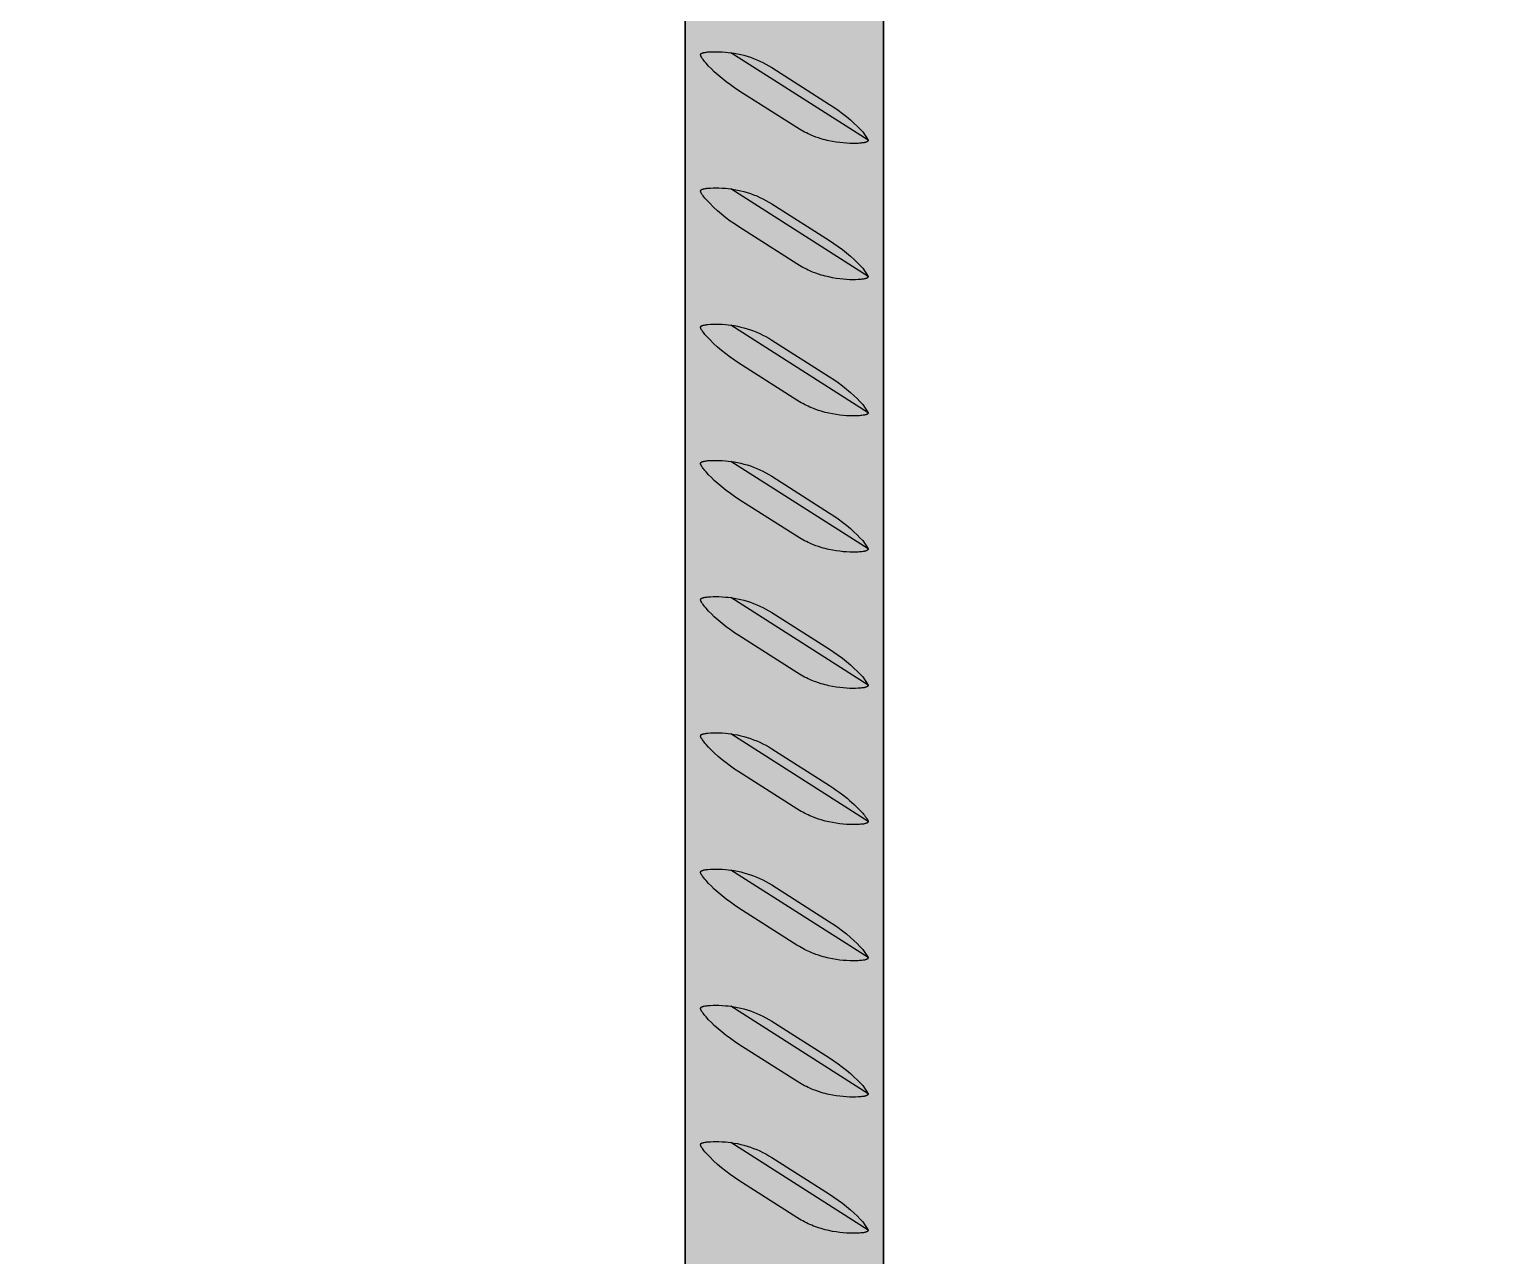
# Model space of a CAD drawing. Header units: millimetres. Extents: x 0 to 1192, y -689 to 404.
# Drawn here: x 334.6 to 453.5, y 203 to 302 of the extents above; entities that cross this region are included whole.
import ezdxf

# ---------------------------------------------------------------- set-up
doc = ezdxf.new("R2010")
doc.units = ezdxf.units.MM
doc.layers.add('Blocks', color=7, linetype='Continuous')
doc.layers.add('Blocks$Fill', color=7, linetype='Continuous', true_color=0xffffff)
doc.layers.add('Blocks$Inner', color=7, linetype='Continuous', lineweight=25, true_color=0x007f00)
doc.layers.add('Blocks$Outline', color=7, linetype='Continuous', lineweight=35, true_color=0xff3f3f)

# ---------------------------------------------------------------- blocks, each defined once
blk = doc.blocks.new('Rebar Side Table Front')
at = {"layer": 'Blocks$Fill'}
h = blk.add_hatch(color=256, dxfattribs=at)
h.paths.add_polyline_path([(387.52, 3), (387.52, 1.93), (387.53, 1.86), (387.53, 1.8), (387.54, 1.73), (387.55, 1.66), (387.56, 1.59), (387.58, 1.53), (387.6, 1.46), (387.61, 1.39), (387.64, 1.33), (387.66, 1.27), (387.69, 1.2), (387.72, 1.14), (387.75, 1.08), (387.78, 1.02), (387.81, 0.96), (387.85, 0.9), (387.89, 0.85), (387.93, 0.79), (387.97, 0.74), (388.01, 0.69), (388.06, 0.63), (388.11, 0.59), (388.16, 0.54), (388.21, 0.49), (388.26, 0.45), (388.31, 0.41), (388.37, 0.37), (388.42, 0.33), (388.48, 0.29), (388.54, 0.26), (388.6, 0.22), (388.66, 0.19), (388.72, 0.17), (388.79, 0.14), (388.85, 0.12), (388.92, 0.09), (388.98, 0.07), (389.05, 0.06), (389.11, 0.04), (389.18, 0.03), (389.25, 0.02), (389.32, 0.01), (389.38, 0), (389.45, 0), (389.52, 0), (401.59, 0), (401.66, 0), (401.73, 0.01), (401.79, 0.02), (401.86, 0.03), (401.93, 0.04), (401.99, 0.06), (402.06, 0.07), (402.13, 0.09), (402.19, 0.12), (402.25, 0.14), (402.32, 0.17), (402.38, 0.19), (402.44, 0.22), (402.5, 0.26), (402.56, 0.29), (402.62, 0.33), (402.67, 0.37), (402.73, 0.41), (402.78, 0.45), (402.84, 0.49), (402.89, 0.54), (402.94, 0.59), (402.98, 0.63), (403.03, 0.69), (403.07, 0.74), (403.11, 0.79), (403.16, 0.85), (403.19, 0.9), (403.23, 0.96), (403.26, 1.02), (403.3, 1.08), (403.33, 1.14), (403.36, 1.2), (403.38, 1.27), (403.41, 1.33), (403.43, 1.39), (403.45, 1.46), (403.46, 1.53), (403.48, 1.59), (403.49, 1.66), (403.5, 1.73), (403.51, 1.8), (403.52, 1.86), (403.52, 1.93), (403.52, 3), (403.52, 386), (452.52, 386), (453.52, 387), (453.52, 403), (452.52, 404), (228.52, 404), (4.52, 404), (3.52, 403), (3.52, 387), (4.52, 386), (53.52, 386), (53.52, 3), (53.52, 1.93), (53.53, 1.8), (53.54, 1.73), (53.55, 1.66), (53.56, 1.59), (53.58, 1.53), (53.6, 1.46), (53.61, 1.39), (53.64, 1.33), (53.66, 1.27), (53.69, 1.2), (53.72, 1.14), (53.75, 1.08), (53.78, 1.02), (53.81, 0.96), (53.85, 0.9), (53.89, 0.85), (53.93, 0.79), (53.97, 0.74), (54.01, 0.69), (54.06, 0.63), (54.11, 0.59), (54.16, 0.54), (54.21, 0.49), (54.26, 0.45), (54.31, 0.41), (54.37, 0.37), (54.42, 0.33), (54.48, 0.29), (54.54, 0.26), (54.6, 0.22), (54.66, 0.19), (54.72, 0.17), (54.79, 0.14), (54.85, 0.12), (54.92, 0.09), (54.98, 0.07), (55.05, 0.06), (55.11, 0.04), (55.18, 0.03), (55.25, 0.02), (55.32, 0.01), (55.38, 0), (55.45, 0), (55.52, 0), (67.59, 0), (67.66, 0), (67.73, 0.01), (67.79, 0.02), (67.86, 0.03), (67.93, 0.04), (67.99, 0.06), (68.06, 0.07), (68.13, 0.09), (68.19, 0.12), (68.25, 0.14), (68.32, 0.17), (68.38, 0.19), (68.44, 0.22), (68.5, 0.26), (68.56, 0.29), (68.62, 0.33), (68.67, 0.37), (68.73, 0.41), (68.78, 0.45), (68.84, 0.49), (68.89, 0.54), (68.94, 0.59), (68.98, 0.63), (69.03, 0.69), (69.07, 0.74), (69.11, 0.79), (69.16, 0.85), (69.19, 0.9), (69.23, 0.96), (69.26, 1.02), (69.3, 1.08), (69.33, 1.14), (69.36, 1.2), (69.38, 1.27), (69.41, 1.33), (69.43, 1.39), (69.45, 1.46), (69.46, 1.53), (69.48, 1.59), (69.49, 1.66), (69.5, 1.73), (69.51, 1.8), (69.52, 1.86), (69.52, 1.93), (69.52, 2), (69.52, 3), (69.52, 185.26), (69.77, 185), (72.62, 185), (387.27, 185), (387.52, 185.26)], flags=0)
h.paths.add_polyline_path([(387.52, 200.74), (387.27, 201), (94.62, 201), (69.77, 201), (69.52, 200.74), (69.52, 370.27), (69.77, 370), (72.62, 370), (387.27, 370), (387.52, 370.27)], flags=0)
at = {"layer": 'Blocks$Inner'}
blk.add_line((387.52, 370.27), (387.52, 200.74), dxfattribs=at)
for points in [[(396.02, 397), (399.18, 394.99), (399.53, 394.76), (399.87, 394.52), (400.21, 394.26), (400.54, 394), (400.86, 393.73), (401.17, 393.45), (401.41, 393.23), (401.63, 393), (401.85, 392.76), (402.28, 392.09), (394.58, 397), (396.02, 397), (403.52, 397), (403.52, 3)], [(402.28, 293.09), (402.28, 293.09), (402.28, 293.09), (402.28, 293.08), (402.28, 293.08), (402.28, 293.07), (402.28, 293.07), (402.28, 293.07), (402.28, 293.06), (402.28, 293.06), (402.28, 293.06), (402.28, 293.05), (402.27, 293.05), (402.27, 293.04), (402.27, 293.04), (402.27, 293.04), (402.27, 293.03), (402.27, 293.03), (402.27, 293.03), (402.27, 293.03), (402.26, 293.02), (402.26, 293.02), (402.26, 293.02), (402.26, 293.01), (402.25, 293.01), (402.25, 293.01), (402.25, 293.01), (402.25, 293), (402.24, 293), (402.24, 293), (402.24, 292.99), (402.24, 292.99), (402.23, 292.99), (402.23, 292.99), (402.23, 292.98), (402.22, 292.98), (402.22, 292.98), (402.21, 292.98), (402.21, 292.97), (402.21, 292.97), (402.2, 292.97), (402.2, 292.96), (402.19, 292.96), (402.18, 292.96), (402.17, 292.95), (402.16, 292.95), (402.15, 292.94), (402.14, 292.94), (402.12, 292.93), (402.11, 292.93), (402.08, 292.92), (402.06, 292.91), (402.01, 292.9), (401.97, 292.89), (401.92, 292.88), (401.88, 292.88), (401.78, 292.87), (401.69, 292.86), (401.59, 292.85), (401.48, 292.84), (401.26, 292.83), (401.04, 292.83), (400.8, 292.83), (400.55, 292.85), (400.28, 292.87), (400, 292.9), (399.72, 292.94), (399.42, 292.99), (399.12, 293.05), (398.97, 293.08), (398.81, 293.12), (398.66, 293.16), (398.51, 293.21), (398.29, 293.28), (398.08, 293.35), (397.89, 293.42), (397.74, 293.48), (397.59, 293.55), (397.45, 293.61), (397.3, 293.68), (397.16, 293.75), (397.02, 293.83), (396.89, 293.9), (396.75, 293.98), (396.53, 294.11), (391.86, 297.09), (391.51, 297.32), (391.17, 297.56), (390.83, 297.81), (390.5, 298.07), (390.18, 298.34), (389.87, 298.62), (389.64, 298.85), (389.41, 299.08), (389.2, 299.31), (389.1, 299.42), (389.01, 299.53), (388.96, 299.6), (388.91, 299.67), (388.88, 299.72), (388.86, 299.75), (388.84, 299.78), (388.83, 299.8), (388.81, 299.82), (388.8, 299.85), (388.8, 299.86), (388.79, 299.87), (388.79, 299.88), (388.78, 299.89), (388.78, 299.9), (388.78, 299.91), (388.77, 299.92), (388.77, 299.93), (388.77, 299.94), (388.77, 299.94), (388.77, 299.95), (388.76, 299.95), (388.76, 299.96), (388.76, 299.96), (388.76, 299.97), (388.76, 299.97), (388.76, 299.98), (388.76, 299.98), (388.76, 299.98), (388.76, 299.99), (388.76, 299.99), (388.76, 299.99), (388.76, 300), (388.76, 300), (388.76, 300.01), (388.76, 300.01), (388.76, 300.01), (388.77, 300.02), (388.77, 300.02), (388.77, 300.02), (388.77, 300.02), (388.77, 300.03), (388.77, 300.03), (388.77, 300.03), (388.77, 300.04), (388.77, 300.04), (388.78, 300.04), (388.78, 300.05), (388.78, 300.05), (388.78, 300.05), (388.78, 300.05), (388.78, 300.06), (388.79, 300.06), (388.79, 300.06), (388.79, 300.07), (388.79, 300.07), (388.8, 300.07), (388.8, 300.07), (388.8, 300.08), (388.8, 300.08), (388.81, 300.08), (388.81, 300.08), (388.81, 300.09), (388.82, 300.09), (388.82, 300.09), (388.82, 300.1), (388.83, 300.1), (388.83, 300.1), (388.84, 300.1), (388.84, 300.11), (388.85, 300.11), (388.86, 300.12), (388.87, 300.12), (388.87, 300.12), (388.88, 300.13), (388.89, 300.13), (388.9, 300.14), (388.91, 300.14), (388.93, 300.14), (388.94, 300.15), (388.96, 300.15), (388.99, 300.16), (389.01, 300.17), (389.04, 300.17), (389.12, 300.19), (389.2, 300.2), (389.27, 300.21), (389.35, 300.22), (389.56, 300.23), (389.78, 300.24), (390.01, 300.24), (390.24, 300.24), (390.5, 300.23), (390.76, 300.21), (390.98, 300.19), (391.19, 300.16)], [(402.28, 282.09), (402.28, 282.09), (402.28, 282.09), (402.28, 282.08), (402.28, 282.08), (402.28, 282.07), (402.28, 282.07), (402.28, 282.07), (402.28, 282.06), (402.28, 282.06), (402.28, 282.06), (402.28, 282.05), (402.27, 282.05), (402.27, 282.04), (402.27, 282.04), (402.27, 282.04), (402.27, 282.03), (402.27, 282.03), (402.27, 282.03), (402.27, 282.03), (402.26, 282.02), (402.26, 282.02), (402.26, 282.02), (402.26, 282.01), (402.25, 282.01), (402.25, 282.01), (402.25, 282.01), (402.25, 282), (402.24, 282), (402.24, 282), (402.24, 281.99), (402.24, 281.99), (402.23, 281.99), (402.23, 281.99), (402.23, 281.98), (402.22, 281.98), (402.22, 281.98), (402.21, 281.98), (402.21, 281.97), (402.21, 281.97), (402.2, 281.97), (402.2, 281.96), (402.19, 281.96), (402.18, 281.96), (402.17, 281.95), (402.16, 281.95), (402.15, 281.94), (402.14, 281.94), (402.12, 281.93), (402.11, 281.93), (402.08, 281.92), (402.06, 281.91), (402.01, 281.9), (401.97, 281.89), (401.92, 281.88), (401.88, 281.88), (401.78, 281.87), (401.69, 281.86), (401.59, 281.85), (401.48, 281.84), (401.26, 281.83), (401.04, 281.83), (400.8, 281.83), (400.55, 281.85), (400.28, 281.87), (400, 281.9), (399.72, 281.94), (399.42, 281.99), (399.12, 282.05), (398.97, 282.08), (398.81, 282.12), (398.66, 282.16), (398.51, 282.21), (398.29, 282.28), (398.08, 282.35), (397.89, 282.42), (397.74, 282.48), (397.59, 282.55), (397.45, 282.61), (397.3, 282.68), (397.16, 282.75), (397.02, 282.83), (396.89, 282.9), (396.75, 282.98), (396.53, 283.11), (391.86, 286.09), (391.5, 286.33), (391.14, 286.57), (390.79, 286.84), (390.45, 287.11), (390.12, 287.39), (389.8, 287.69), (389.5, 288), (389.2, 288.31), (389.1, 288.42), (389.01, 288.53), (388.96, 288.6), (388.91, 288.67), (388.88, 288.72), (388.86, 288.75), (388.84, 288.78), (388.83, 288.8), (388.81, 288.82), (388.8, 288.85), (388.8, 288.86), (388.79, 288.87), (388.79, 288.88), (388.78, 288.89), (388.78, 288.9), (388.78, 288.91), (388.77, 288.92), (388.77, 288.93), (388.77, 288.94), (388.77, 288.94), (388.77, 288.95), (388.76, 288.95), (388.76, 288.96), (388.76, 288.96), (388.76, 288.97), (388.76, 288.97), (388.76, 288.98), (388.76, 288.98), (388.76, 288.98), (388.76, 288.99), (388.76, 288.99), (388.76, 288.99), (388.76, 289), (388.76, 289), (388.76, 289.01), (388.76, 289.01), (388.76, 289.01), (388.77, 289.02), (388.77, 289.02), (388.77, 289.02), (388.77, 289.02), (388.77, 289.03), (388.77, 289.03), (388.77, 289.03), (388.77, 289.04), (388.77, 289.04), (388.78, 289.04), (388.78, 289.05), (388.78, 289.05), (388.78, 289.05), (388.78, 289.05), (388.78, 289.06), (388.79, 289.06), (388.79, 289.06), (388.79, 289.07), (388.79, 289.07), (388.8, 289.07), (388.8, 289.07), (388.8, 289.08), (388.8, 289.08), (388.81, 289.08), (388.81, 289.08), (388.81, 289.09), (388.82, 289.09), (388.82, 289.09), (388.82, 289.1), (388.83, 289.1), (388.83, 289.1), (388.84, 289.1), (388.84, 289.11), (388.85, 289.11), (388.86, 289.12), (388.87, 289.12), (388.87, 289.12), (388.88, 289.13), (388.89, 289.13), (388.9, 289.14), (388.91, 289.14), (388.93, 289.14), (388.94, 289.15), (388.96, 289.15), (388.99, 289.16), (389.01, 289.17), (389.04, 289.17), (389.12, 289.19), (389.2, 289.2), (389.27, 289.21), (389.35, 289.22), (389.56, 289.23), (389.78, 289.24), (390.01, 289.24), (390.24, 289.24), (390.5, 289.23), (390.76, 289.21), (390.98, 289.19), (391.19, 289.16)], [(402.28, 271.09), (402.28, 271.09), (402.28, 271.09), (402.28, 271.08), (402.28, 271.08), (402.28, 271.07), (402.28, 271.07), (402.28, 271.07), (402.28, 271.06), (402.28, 271.06), (402.28, 271.06), (402.28, 271.05), (402.27, 271.05), (402.27, 271.04), (402.27, 271.04), (402.27, 271.04), (402.27, 271.03), (402.27, 271.03), (402.27, 271.03), (402.27, 271.03), (402.26, 271.02), (402.26, 271.02), (402.26, 271.02), (402.26, 271.01), (402.25, 271.01), (402.25, 271.01), (402.25, 271.01), (402.25, 271), (402.24, 271), (402.24, 271), (402.24, 270.99), (402.24, 270.99), (402.23, 270.99), (402.23, 270.99), (402.23, 270.98), (402.22, 270.98), (402.22, 270.98), (402.21, 270.98), (402.21, 270.97), (402.21, 270.97), (402.2, 270.97), (402.2, 270.96), (402.19, 270.96), (402.18, 270.96), (402.17, 270.95), (402.16, 270.95), (402.15, 270.94), (402.14, 270.94), (402.12, 270.93), (402.11, 270.93), (402.08, 270.92), (402.06, 270.91), (402.01, 270.9), (401.97, 270.89), (401.92, 270.88), (401.88, 270.88), (401.78, 270.87), (401.69, 270.86), (401.59, 270.85), (401.48, 270.84), (401.26, 270.83), (401.04, 270.83), (400.8, 270.83), (400.55, 270.85), (400.28, 270.87), (400, 270.9), (399.72, 270.94), (399.42, 270.99), (399.12, 271.05), (398.97, 271.08), (398.81, 271.12), (398.66, 271.16), (398.51, 271.21), (398.29, 271.28), (398.08, 271.35), (397.89, 271.42), (397.74, 271.48), (397.59, 271.55), (397.45, 271.61), (397.3, 271.68), (397.16, 271.75), (397.02, 271.83), (396.89, 271.9), (396.75, 271.98), (396.53, 272.11), (391.86, 275.09), (391.5, 275.33), (391.14, 275.57), (390.79, 275.84), (390.45, 276.11), (390.12, 276.39), (389.8, 276.69), (389.5, 277), (389.2, 277.31), (389.1, 277.42), (389.01, 277.53), (388.96, 277.6), (388.91, 277.67), (388.88, 277.72), (388.86, 277.75), (388.84, 277.78), (388.83, 277.8), (388.81, 277.82), (388.8, 277.85), (388.8, 277.86), (388.79, 277.87), (388.79, 277.88), (388.78, 277.89), (388.78, 277.9), (388.78, 277.91), (388.77, 277.92), (388.77, 277.93), (388.77, 277.94), (388.77, 277.94), (388.77, 277.95), (388.76, 277.95), (388.76, 277.96), (388.76, 277.96), (388.76, 277.97), (388.76, 277.97), (388.76, 277.98), (388.76, 277.98), (388.76, 277.98), (388.76, 277.99), (388.76, 277.99), (388.76, 277.99), (388.76, 278), (388.76, 278), (388.76, 278.01), (388.76, 278.01), (388.76, 278.01), (388.77, 278.02), (388.77, 278.02), (388.77, 278.02), (388.77, 278.02), (388.77, 278.03), (388.77, 278.03), (388.77, 278.03), (388.77, 278.04), (388.77, 278.04), (388.78, 278.04), (388.78, 278.05), (388.78, 278.05), (388.78, 278.05), (388.78, 278.05), (388.78, 278.06), (388.79, 278.06), (388.79, 278.06), (388.79, 278.07), (388.79, 278.07), (388.8, 278.07), (388.8, 278.07), (388.8, 278.08), (388.8, 278.08), (388.81, 278.08), (388.81, 278.08), (388.81, 278.09), (388.82, 278.09), (388.82, 278.09), (388.82, 278.1), (388.83, 278.1), (388.83, 278.1), (388.84, 278.1), (388.84, 278.11), (388.85, 278.11), (388.86, 278.12), (388.87, 278.12), (388.87, 278.12), (388.88, 278.13), (388.89, 278.13), (388.9, 278.14), (388.91, 278.14), (388.93, 278.14), (388.94, 278.15), (388.96, 278.15), (388.99, 278.16), (389.01, 278.17), (389.04, 278.17), (389.12, 278.19), (389.2, 278.2), (389.27, 278.21), (389.35, 278.22), (389.56, 278.23), (389.78, 278.24), (390.01, 278.24), (390.24, 278.24), (390.5, 278.23), (390.76, 278.21), (390.98, 278.19), (391.19, 278.16)], [(402.28, 260.09), (402.28, 260.09), (402.28, 260.09), (402.28, 260.08), (402.28, 260.08), (402.28, 260.07), (402.28, 260.07), (402.28, 260.07), (402.28, 260.06), (402.28, 260.06), (402.28, 260.06), (402.28, 260.05), (402.27, 260.05), (402.27, 260.04), (402.27, 260.04), (402.27, 260.04), (402.27, 260.03), (402.27, 260.03), (402.27, 260.03), (402.27, 260.03), (402.26, 260.02), (402.26, 260.02), (402.26, 260.02), (402.26, 260.01), (402.25, 260.01), (402.25, 260.01), (402.25, 260.01), (402.25, 260), (402.24, 260), (402.24, 260), (402.24, 259.99), (402.24, 259.99), (402.23, 259.99), (402.23, 259.99), (402.23, 259.98), (402.22, 259.98), (402.22, 259.98), (402.21, 259.98), (402.21, 259.97), (402.21, 259.97), (402.2, 259.97), (402.2, 259.96), (402.19, 259.96), (402.18, 259.96), (402.17, 259.95), (402.16, 259.95), (402.15, 259.94), (402.14, 259.94), (402.12, 259.93), (402.11, 259.93), (402.08, 259.92), (402.06, 259.91), (402.01, 259.9), (401.97, 259.89), (401.92, 259.88), (401.88, 259.88), (401.78, 259.87), (401.69, 259.86), (401.59, 259.85), (401.48, 259.84), (401.26, 259.83), (401.04, 259.83), (400.8, 259.83), (400.55, 259.85), (400.28, 259.87), (400, 259.9), (399.72, 259.94), (399.42, 259.99), (399.12, 260.05), (398.97, 260.08), (398.81, 260.12), (398.66, 260.16), (398.51, 260.21), (398.29, 260.28), (398.08, 260.35), (397.89, 260.42), (397.74, 260.48), (397.59, 260.55), (397.45, 260.61), (397.3, 260.68), (397.16, 260.75), (397.02, 260.83), (396.89, 260.9), (396.75, 260.98), (396.53, 261.11), (391.86, 264.09), (391.51, 264.32), (391.17, 264.56), (390.83, 264.81), (390.5, 265.07), (390.18, 265.34), (389.87, 265.62), (389.64, 265.85), (389.41, 266.08), (389.2, 266.31), (389.1, 266.42), (389.01, 266.53), (388.96, 266.6), (388.91, 266.67), (388.88, 266.72), (388.86, 266.75), (388.84, 266.78), (388.83, 266.8), (388.81, 266.82), (388.8, 266.85), (388.8, 266.86), (388.79, 266.87), (388.79, 266.88), (388.78, 266.89), (388.78, 266.9), (388.78, 266.91), (388.77, 266.92), (388.77, 266.93), (388.77, 266.94), (388.77, 266.94), (388.77, 266.95), (388.76, 266.95), (388.76, 266.96), (388.76, 266.96), (388.76, 266.97), (388.76, 266.97), (388.76, 266.98), (388.76, 266.98), (388.76, 266.98), (388.76, 266.99), (388.76, 266.99), (388.76, 266.99), (388.76, 267), (388.76, 267), (388.76, 267.01), (388.76, 267.01), (388.76, 267.01), (388.77, 267.02), (388.77, 267.02), (388.77, 267.02), (388.77, 267.02), (388.77, 267.03), (388.77, 267.03), (388.77, 267.03), (388.77, 267.04), (388.77, 267.04), (388.78, 267.04), (388.78, 267.05), (388.78, 267.05), (388.78, 267.05), (388.78, 267.05), (388.78, 267.06), (388.79, 267.06), (388.79, 267.06), (388.79, 267.07), (388.79, 267.07), (388.8, 267.07), (388.8, 267.07), (388.8, 267.08), (388.8, 267.08), (388.81, 267.08), (388.81, 267.08), (388.81, 267.09), (388.82, 267.09), (388.82, 267.09), (388.82, 267.1), (388.83, 267.1), (388.83, 267.1), (388.84, 267.1), (388.84, 267.11), (388.85, 267.11), (388.86, 267.12), (388.87, 267.12), (388.87, 267.12), (388.88, 267.13), (388.89, 267.13), (388.9, 267.14), (388.91, 267.14), (388.93, 267.14), (388.94, 267.15), (388.96, 267.15), (388.99, 267.16), (389.01, 267.17), (389.04, 267.17), (389.12, 267.19), (389.2, 267.2), (389.27, 267.21), (389.35, 267.22), (389.56, 267.23), (389.78, 267.24), (390.01, 267.24), (390.24, 267.24), (390.5, 267.23), (390.76, 267.21), (390.98, 267.19), (391.19, 267.16)], [(402.28, 249.09), (402.28, 249.09), (402.28, 249.09), (402.28, 249.08), (402.28, 249.08), (402.28, 249.07), (402.28, 249.07), (402.28, 249.07), (402.28, 249.06), (402.28, 249.06), (402.28, 249.06), (402.28, 249.05), (402.27, 249.05), (402.27, 249.04), (402.27, 249.04), (402.27, 249.04), (402.27, 249.03), (402.27, 249.03), (402.27, 249.03), (402.27, 249.03), (402.26, 249.02), (402.26, 249.02), (402.26, 249.02), (402.26, 249.01), (402.25, 249.01), (402.25, 249.01), (402.25, 249.01), (402.25, 249), (402.24, 249), (402.24, 249), (402.24, 248.99), (402.24, 248.99), (402.23, 248.99), (402.23, 248.99), (402.23, 248.98), (402.22, 248.98), (402.22, 248.98), (402.21, 248.98), (402.21, 248.97), (402.21, 248.97), (402.2, 248.97), (402.2, 248.96), (402.19, 248.96), (402.18, 248.96), (402.17, 248.95), (402.16, 248.95), (402.15, 248.94), (402.14, 248.94), (402.12, 248.93), (402.11, 248.93), (402.08, 248.92), (402.06, 248.91), (402.01, 248.9), (401.97, 248.89), (401.92, 248.88), (401.88, 248.88), (401.78, 248.87), (401.69, 248.86), (401.59, 248.85), (401.48, 248.84), (401.26, 248.83), (401.04, 248.83), (400.8, 248.83), (400.55, 248.85), (400.28, 248.87), (400, 248.9), (399.72, 248.94), (399.42, 248.99), (399.12, 249.05), (398.97, 249.08), (398.81, 249.12), (398.66, 249.16), (398.51, 249.21), (398.29, 249.28), (398.08, 249.35), (397.89, 249.42), (397.74, 249.48), (397.59, 249.55), (397.45, 249.61), (397.3, 249.68), (397.16, 249.75), (397.02, 249.83), (396.89, 249.9), (396.75, 249.98), (396.53, 250.11), (391.86, 253.09), (391.51, 253.32), (391.17, 253.56), (390.83, 253.81), (390.5, 254.07), (390.18, 254.34), (389.87, 254.62), (389.64, 254.85), (389.41, 255.08), (389.2, 255.31), (389.1, 255.42), (389.01, 255.53), (388.96, 255.6), (388.91, 255.67), (388.88, 255.72), (388.86, 255.75), (388.84, 255.78), (388.83, 255.8), (388.81, 255.82), (388.8, 255.85), (388.8, 255.86), (388.79, 255.87), (388.79, 255.88), (388.78, 255.89), (388.78, 255.9), (388.78, 255.91), (388.77, 255.92), (388.77, 255.93), (388.77, 255.94), (388.77, 255.94), (388.77, 255.95), (388.76, 255.95), (388.76, 255.96), (388.76, 255.96), (388.76, 255.97), (388.76, 255.97), (388.76, 255.98), (388.76, 255.98), (388.76, 255.98), (388.76, 255.99), (388.76, 255.99), (388.76, 255.99), (388.76, 256), (388.76, 256), (388.76, 256.01), (388.76, 256.01), (388.76, 256.01), (388.77, 256.02), (388.77, 256.02), (388.77, 256.02), (388.77, 256.02), (388.77, 256.03), (388.77, 256.03), (388.77, 256.03), (388.77, 256.04), (388.77, 256.04), (388.78, 256.04), (388.78, 256.05), (388.78, 256.05), (388.78, 256.05), (388.78, 256.05), (388.78, 256.06), (388.79, 256.06), (388.79, 256.06), (388.79, 256.07), (388.79, 256.07), (388.8, 256.07), (388.8, 256.07), (388.8, 256.08), (388.8, 256.08), (388.81, 256.08), (388.81, 256.08), (388.81, 256.09), (388.82, 256.09), (388.82, 256.09), (388.82, 256.1), (388.83, 256.1), (388.83, 256.1), (388.84, 256.1), (388.84, 256.11), (388.85, 256.11), (388.86, 256.12), (388.87, 256.12), (388.87, 256.12), (388.88, 256.13), (388.89, 256.13), (388.9, 256.14), (388.91, 256.14), (388.93, 256.14), (388.94, 256.15), (388.96, 256.15), (388.99, 256.16), (389.01, 256.17), (389.04, 256.17), (389.12, 256.19), (389.2, 256.2), (389.27, 256.21), (389.35, 256.22), (389.56, 256.23), (389.78, 256.24), (390.01, 256.24), (390.24, 256.24), (390.5, 256.23), (390.76, 256.21), (390.98, 256.19), (391.19, 256.16)], [(402.28, 238.09), (402.28, 238.09), (402.28, 238.09), (402.28, 238.08), (402.28, 238.08), (402.28, 238.07), (402.28, 238.07), (402.28, 238.07), (402.28, 238.06), (402.28, 238.06), (402.28, 238.06), (402.28, 238.05), (402.27, 238.05), (402.27, 238.04), (402.27, 238.04), (402.27, 238.04), (402.27, 238.03), (402.27, 238.03), (402.27, 238.03), (402.27, 238.03), (402.26, 238.02), (402.26, 238.02), (402.26, 238.02), (402.26, 238.01), (402.25, 238.01), (402.25, 238.01), (402.25, 238.01), (402.25, 238), (402.24, 238), (402.24, 238), (402.24, 237.99), (402.24, 237.99), (402.23, 237.99), (402.23, 237.99), (402.23, 237.98), (402.22, 237.98), (402.22, 237.98), (402.21, 237.98), (402.21, 237.97), (402.21, 237.97), (402.2, 237.97), (402.2, 237.96), (402.19, 237.96), (402.18, 237.96), (402.17, 237.95), (402.16, 237.95), (402.15, 237.94), (402.14, 237.94), (402.12, 237.93), (402.11, 237.93), (402.08, 237.92), (402.06, 237.91), (402.01, 237.9), (401.97, 237.89), (401.92, 237.88), (401.88, 237.88), (401.78, 237.87), (401.69, 237.86), (401.59, 237.85), (401.48, 237.84), (401.26, 237.83), (401.04, 237.83), (400.8, 237.83), (400.55, 237.85), (400.28, 237.87), (400, 237.9), (399.72, 237.94), (399.42, 237.99), (399.12, 238.05), (398.97, 238.08), (398.81, 238.12), (398.66, 238.16), (398.51, 238.21), (398.29, 238.28), (398.08, 238.35), (397.89, 238.42), (397.74, 238.48), (397.59, 238.55), (397.45, 238.61), (397.3, 238.68), (397.16, 238.75), (397.02, 238.83), (396.89, 238.9), (396.75, 238.98), (396.53, 239.11), (391.86, 242.09), (391.51, 242.32), (391.17, 242.56), (390.83, 242.81), (390.5, 243.07), (390.18, 243.34), (389.87, 243.62), (389.64, 243.85), (389.41, 244.08), (389.2, 244.31), (389.1, 244.42), (389.01, 244.53), (388.96, 244.6), (388.91, 244.67), (388.88, 244.72), (388.86, 244.75), (388.84, 244.78), (388.83, 244.8), (388.81, 244.82), (388.8, 244.85), (388.8, 244.86), (388.79, 244.87), (388.79, 244.88), (388.78, 244.89), (388.78, 244.9), (388.78, 244.91), (388.77, 244.92), (388.77, 244.93), (388.77, 244.94), (388.77, 244.94), (388.77, 244.95), (388.76, 244.95), (388.76, 244.96), (388.76, 244.96), (388.76, 244.97), (388.76, 244.97), (388.76, 244.98), (388.76, 244.98), (388.76, 244.98), (388.76, 244.99), (388.76, 244.99), (388.76, 244.99), (388.76, 245), (388.76, 245), (388.76, 245.01), (388.76, 245.01), (388.76, 245.01), (388.77, 245.02), (388.77, 245.02), (388.77, 245.02), (388.77, 245.02), (388.77, 245.03), (388.77, 245.03), (388.77, 245.03), (388.77, 245.04), (388.77, 245.04), (388.78, 245.04), (388.78, 245.05), (388.78, 245.05), (388.78, 245.05), (388.78, 245.05), (388.78, 245.06), (388.79, 245.06), (388.79, 245.06), (388.79, 245.07), (388.79, 245.07), (388.8, 245.07), (388.8, 245.07), (388.8, 245.08), (388.8, 245.08), (388.81, 245.08), (388.81, 245.08), (388.81, 245.09), (388.82, 245.09), (388.82, 245.09), (388.82, 245.1), (388.83, 245.1), (388.83, 245.1), (388.84, 245.1), (388.84, 245.11), (388.85, 245.11), (388.86, 245.12), (388.87, 245.12), (388.87, 245.12), (388.88, 245.13), (388.89, 245.13), (388.9, 245.14), (388.91, 245.14), (388.93, 245.14), (388.94, 245.15), (388.96, 245.15), (388.99, 245.16), (389.01, 245.17), (389.04, 245.17), (389.12, 245.19), (389.2, 245.2), (389.27, 245.21), (389.35, 245.22), (389.56, 245.23), (389.78, 245.24), (390.01, 245.24), (390.24, 245.24), (390.5, 245.23), (390.76, 245.21), (390.98, 245.19), (391.19, 245.16)], [(402.28, 227.09), (402.28, 227.09), (402.28, 227.09), (402.28, 227.08), (402.28, 227.08), (402.28, 227.07), (402.28, 227.07), (402.28, 227.07), (402.28, 227.06), (402.28, 227.06), (402.28, 227.06), (402.28, 227.05), (402.27, 227.05), (402.27, 227.04), (402.27, 227.04), (402.27, 227.04), (402.27, 227.03), (402.27, 227.03), (402.27, 227.03), (402.27, 227.03), (402.26, 227.02), (402.26, 227.02), (402.26, 227.02), (402.26, 227.01), (402.25, 227.01), (402.25, 227.01), (402.25, 227.01), (402.25, 227), (402.24, 227), (402.24, 227), (402.24, 226.99), (402.24, 226.99), (402.23, 226.99), (402.23, 226.99), (402.23, 226.98), (402.22, 226.98), (402.22, 226.98), (402.21, 226.98), (402.21, 226.97), (402.21, 226.97), (402.2, 226.97), (402.2, 226.96), (402.19, 226.96), (402.18, 226.96), (402.17, 226.95), (402.16, 226.95), (402.15, 226.94), (402.14, 226.94), (402.12, 226.93), (402.11, 226.93), (402.08, 226.92), (402.06, 226.91), (402.01, 226.9), (401.97, 226.89), (401.92, 226.88), (401.88, 226.88), (401.78, 226.87), (401.69, 226.86), (401.59, 226.85), (401.48, 226.84), (401.26, 226.83), (401.04, 226.83), (400.8, 226.83), (400.55, 226.85), (400.28, 226.87), (400, 226.9), (399.72, 226.94), (399.42, 226.99), (399.12, 227.05), (398.97, 227.08), (398.81, 227.12), (398.66, 227.16), (398.51, 227.21), (398.29, 227.28), (398.08, 227.35), (397.89, 227.42), (397.74, 227.48), (397.59, 227.55), (397.45, 227.61), (397.3, 227.68), (397.16, 227.75), (397.02, 227.83), (396.89, 227.9), (396.75, 227.98), (396.53, 228.11), (391.86, 231.09), (391.51, 231.32), (391.17, 231.56), (390.83, 231.81), (390.5, 232.07), (390.18, 232.34), (389.87, 232.62), (389.64, 232.85), (389.41, 233.08), (389.2, 233.31), (389.1, 233.42), (389.01, 233.53), (388.96, 233.6), (388.91, 233.67), (388.88, 233.72), (388.86, 233.75), (388.84, 233.78), (388.83, 233.8), (388.81, 233.82), (388.8, 233.85), (388.8, 233.86), (388.79, 233.87), (388.79, 233.88), (388.78, 233.89), (388.78, 233.9), (388.78, 233.91), (388.77, 233.92), (388.77, 233.93), (388.77, 233.94), (388.77, 233.94), (388.77, 233.95), (388.76, 233.95), (388.76, 233.96), (388.76, 233.96), (388.76, 233.97), (388.76, 233.97), (388.76, 233.98), (388.76, 233.98), (388.76, 233.98), (388.76, 233.99), (388.76, 233.99), (388.76, 233.99), (388.76, 234), (388.76, 234), (388.76, 234.01), (388.76, 234.01), (388.76, 234.01), (388.77, 234.02), (388.77, 234.02), (388.77, 234.02), (388.77, 234.02), (388.77, 234.03), (388.77, 234.03), (388.77, 234.03), (388.77, 234.04), (388.77, 234.04), (388.78, 234.04), (388.78, 234.05), (388.78, 234.05), (388.78, 234.05), (388.78, 234.05), (388.78, 234.06), (388.79, 234.06), (388.79, 234.06), (388.79, 234.07), (388.79, 234.07), (388.8, 234.07), (388.8, 234.07), (388.8, 234.08), (388.8, 234.08), (388.81, 234.08), (388.81, 234.08), (388.81, 234.09), (388.82, 234.09), (388.82, 234.09), (388.82, 234.1), (388.83, 234.1), (388.83, 234.1), (388.84, 234.1), (388.84, 234.11), (388.85, 234.11), (388.86, 234.12), (388.87, 234.12), (388.87, 234.12), (388.88, 234.13), (388.89, 234.13), (388.9, 234.14), (388.91, 234.14), (388.93, 234.14), (388.94, 234.15), (388.96, 234.15), (388.99, 234.16), (389.01, 234.17), (389.04, 234.17), (389.12, 234.19), (389.2, 234.2), (389.27, 234.21), (389.35, 234.22), (389.56, 234.23), (389.78, 234.24), (390.01, 234.24), (390.24, 234.24), (390.5, 234.23), (390.76, 234.21), (390.98, 234.19), (391.19, 234.16)], [(402.28, 216.09), (391.19, 223.16), (391.46, 223.12), (391.73, 223.07), (392, 223.01), (392.26, 222.95), (392.52, 222.87), (392.78, 222.79), (393.04, 222.69), (393.3, 222.59), (393.55, 222.48), (393.79, 222.36), (394.04, 222.24), (394.27, 222.1), (394.51, 221.96), (399.18, 218.99), (399.53, 218.76), (399.87, 218.52), (400.21, 218.26), (400.54, 218), (400.86, 217.73), (401.17, 217.45), (401.41, 217.23), (401.63, 217), (401.85, 216.76), (402.28, 216.09), (402.28, 216.09), (402.28, 216.09), (402.28, 216.08), (402.28, 216.08), (402.28, 216.07), (402.28, 216.07), (402.28, 216.07), (402.28, 216.06), (402.28, 216.06), (402.28, 216.06), (402.28, 216.05), (402.27, 216.05), (402.27, 216.04), (402.27, 216.04), (402.27, 216.04), (402.27, 216.03), (402.27, 216.03), (402.27, 216.03), (402.27, 216.03), (402.26, 216.02), (402.26, 216.02), (402.26, 216.02), (402.26, 216.01), (402.25, 216.01), (402.25, 216.01), (402.25, 216.01), (402.25, 216), (402.24, 216), (402.24, 216), (402.24, 215.99), (402.24, 215.99), (402.23, 215.99), (402.23, 215.99), (402.23, 215.98), (402.22, 215.98), (402.22, 215.98), (402.21, 215.98), (402.21, 215.97), (402.21, 215.97), (402.2, 215.97), (402.2, 215.96), (402.19, 215.96), (402.18, 215.96), (402.17, 215.95), (402.16, 215.95), (402.15, 215.94), (402.14, 215.94), (402.12, 215.93), (402.11, 215.93), (402.08, 215.92), (402.06, 215.91), (402.01, 215.9), (401.97, 215.89), (401.92, 215.88), (401.88, 215.88), (401.78, 215.87), (401.69, 215.86), (401.59, 215.85), (401.48, 215.84), (401.26, 215.83), (401.04, 215.83), (400.8, 215.83), (400.55, 215.85), (400.28, 215.87), (400, 215.9), (399.72, 215.94), (399.42, 215.99), (399.12, 216.05), (398.97, 216.08), (398.81, 216.12), (398.66, 216.16), (398.51, 216.21), (398.29, 216.28), (398.08, 216.35), (397.89, 216.42), (397.74, 216.48), (397.59, 216.55), (397.45, 216.61), (397.3, 216.68), (397.16, 216.75), (397.02, 216.83), (396.89, 216.9), (396.75, 216.98), (396.53, 217.11), (391.86, 220.09), (391.51, 220.32), (391.17, 220.56), (390.83, 220.81), (390.5, 221.07), (390.18, 221.34), (389.87, 221.62), (389.64, 221.85), (389.41, 222.08), (389.2, 222.31), (389.1, 222.42), (389.01, 222.53), (388.96, 222.6), (388.91, 222.67), (388.88, 222.72), (388.86, 222.75), (388.84, 222.78), (388.83, 222.8), (388.81, 222.82), (388.8, 222.85), (388.8, 222.86), (388.79, 222.87), (388.79, 222.88), (388.78, 222.89), (388.78, 222.9), (388.78, 222.91), (388.77, 222.92), (388.77, 222.93), (388.77, 222.94), (388.77, 222.94), (388.77, 222.95), (388.76, 222.95), (388.76, 222.96), (388.76, 222.96), (388.76, 222.97), (388.76, 222.97), (388.76, 222.98), (388.76, 222.98), (388.76, 222.98), (388.76, 222.99), (388.76, 222.99), (388.76, 222.99), (388.76, 223), (388.76, 223), (388.76, 223.01), (388.76, 223.01), (388.76, 223.01), (388.77, 223.02), (388.77, 223.02), (388.77, 223.02), (388.77, 223.02), (388.77, 223.03), (388.77, 223.03), (388.77, 223.03), (388.77, 223.04), (388.77, 223.04), (388.78, 223.04), (388.78, 223.05), (388.78, 223.05), (388.78, 223.05), (388.78, 223.05), (388.78, 223.06), (388.79, 223.06), (388.79, 223.06), (388.79, 223.07), (388.79, 223.07), (388.8, 223.07), (388.8, 223.07), (388.8, 223.08), (388.8, 223.08), (388.81, 223.08), (388.81, 223.08), (388.81, 223.09), (388.82, 223.09), (388.82, 223.09), (388.82, 223.1), (388.83, 223.1), (388.83, 223.1), (388.84, 223.1), (388.84, 223.11), (388.85, 223.11), (388.86, 223.12), (388.87, 223.12), (388.87, 223.12), (388.88, 223.13), (388.89, 223.13), (388.9, 223.14), (388.91, 223.14), (388.93, 223.14), (388.94, 223.15), (388.96, 223.15), (388.99, 223.16), (389.01, 223.17), (389.04, 223.17), (389.12, 223.19), (389.2, 223.2), (389.27, 223.21), (389.35, 223.22), (389.56, 223.23), (389.78, 223.24), (390.01, 223.24), (390.24, 223.24), (390.5, 223.23), (390.76, 223.21), (390.98, 223.19), (391.19, 223.16)], [(402.28, 205.09), (402.28, 205.09), (402.28, 205.09), (402.28, 205.08), (402.28, 205.08), (402.28, 205.07), (402.28, 205.07), (402.28, 205.07), (402.28, 205.06), (402.28, 205.06), (402.28, 205.06), (402.28, 205.05), (402.27, 205.05), (402.27, 205.04), (402.27, 205.04), (402.27, 205.04), (402.27, 205.03), (402.27, 205.03), (402.27, 205.03), (402.27, 205.03), (402.26, 205.02), (402.26, 205.02), (402.26, 205.02), (402.26, 205.01), (402.25, 205.01), (402.25, 205.01), (402.25, 205.01), (402.25, 205), (402.24, 205), (402.24, 205), (402.24, 204.99), (402.24, 204.99), (402.23, 204.99), (402.23, 204.99), (402.23, 204.98), (402.22, 204.98), (402.22, 204.98), (402.21, 204.98), (402.21, 204.97), (402.21, 204.97), (402.2, 204.97), (402.2, 204.96), (402.19, 204.96), (402.18, 204.96), (402.17, 204.95), (402.16, 204.95), (402.15, 204.94), (402.14, 204.94), (402.12, 204.93), (402.11, 204.93), (402.08, 204.92), (402.06, 204.91), (402.01, 204.9), (401.97, 204.89), (401.92, 204.88), (401.88, 204.88), (401.78, 204.87), (401.69, 204.86), (401.59, 204.85), (401.48, 204.84), (401.26, 204.83), (401.04, 204.83), (400.8, 204.83), (400.55, 204.85), (400.28, 204.87), (400, 204.9), (399.72, 204.94), (399.42, 204.99), (399.12, 205.05), (398.97, 205.08), (398.81, 205.12), (398.66, 205.16), (398.51, 205.21), (398.29, 205.28), (398.08, 205.35), (397.89, 205.42), (397.74, 205.48), (397.59, 205.55), (397.45, 205.61), (397.3, 205.68), (397.16, 205.75), (397.02, 205.83), (396.89, 205.9), (396.75, 205.98), (396.53, 206.11), (391.86, 209.09), (391.5, 209.33), (391.14, 209.57), (390.79, 209.84), (390.45, 210.11), (390.12, 210.39), (389.8, 210.69), (389.5, 211), (389.2, 211.31), (389.1, 211.42), (389.01, 211.53), (388.96, 211.6), (388.91, 211.67), (388.88, 211.72), (388.86, 211.75), (388.84, 211.78), (388.83, 211.8), (388.81, 211.82), (388.8, 211.85), (388.8, 211.86), (388.79, 211.87), (388.79, 211.88), (388.78, 211.89), (388.78, 211.9), (388.78, 211.91), (388.77, 211.92), (388.77, 211.93), (388.77, 211.94), (388.77, 211.94), (388.77, 211.95), (388.76, 211.95), (388.76, 211.96), (388.76, 211.96), (388.76, 211.97), (388.76, 211.97), (388.76, 211.98), (388.76, 211.98), (388.76, 211.98), (388.76, 211.99), (388.76, 211.99), (388.76, 211.99), (388.76, 212), (388.76, 212), (388.76, 212.01), (388.76, 212.01), (388.76, 212.01), (388.77, 212.02), (388.77, 212.02), (388.77, 212.02), (388.77, 212.02), (388.77, 212.03), (388.77, 212.03), (388.77, 212.03), (388.77, 212.04), (388.77, 212.04), (388.78, 212.04), (388.78, 212.05), (388.78, 212.05), (388.78, 212.05), (388.78, 212.05), (388.78, 212.06), (388.79, 212.06), (388.79, 212.06), (388.79, 212.07), (388.79, 212.07), (388.8, 212.07), (388.8, 212.07), (388.8, 212.08), (388.8, 212.08), (388.81, 212.08), (388.81, 212.08), (388.81, 212.09), (388.82, 212.09), (388.82, 212.09), (388.82, 212.1), (388.83, 212.1), (388.83, 212.1), (388.84, 212.1), (388.84, 212.11), (388.85, 212.11), (388.86, 212.12), (388.87, 212.12), (388.87, 212.12), (388.88, 212.13), (388.89, 212.13), (388.9, 212.14), (388.91, 212.14), (388.93, 212.14), (388.94, 212.15), (388.96, 212.15), (388.99, 212.16), (389.01, 212.17), (389.04, 212.17), (389.12, 212.19), (389.2, 212.2), (389.27, 212.21), (389.35, 212.22), (389.56, 212.23), (389.78, 212.24), (390.01, 212.24), (390.24, 212.24), (390.5, 212.23), (390.76, 212.21), (390.98, 212.19), (391.19, 212.16)]]:
    blk.add_lwpolyline(points, dxfattribs=at)
for points in [[(399.18, 295.99), (399.53, 295.76), (399.87, 295.52), (400.21, 295.26), (400.54, 295), (400.86, 294.73), (401.17, 294.45), (401.41, 294.23), (401.63, 294), (401.85, 293.76), (402.28, 293.09), (391.19, 300.16), (391.46, 300.12), (391.73, 300.07), (392, 300.01), (392.26, 299.95), (392.52, 299.87), (392.78, 299.79), (393.04, 299.69), (393.3, 299.59), (393.55, 299.48), (393.79, 299.36), (394.04, 299.24), (394.27, 299.1), (394.51, 298.96)], [(399.18, 284.99), (399.53, 284.76), (399.87, 284.52), (400.21, 284.26), (400.54, 284), (400.86, 283.73), (401.17, 283.45), (401.41, 283.23), (401.63, 283), (401.85, 282.76), (402.28, 282.09), (391.19, 289.16), (391.46, 289.12), (391.73, 289.07), (392, 289.01), (392.26, 288.95), (392.52, 288.87), (392.78, 288.79), (393.04, 288.69), (393.3, 288.59), (393.55, 288.48), (393.79, 288.36), (394.04, 288.24), (394.27, 288.1), (394.51, 287.96)], [(399.18, 273.99), (399.53, 273.76), (399.87, 273.52), (400.21, 273.26), (400.54, 273), (400.86, 272.73), (401.17, 272.45), (401.41, 272.23), (401.63, 272), (401.85, 271.76), (402.28, 271.09), (391.19, 278.16), (391.46, 278.12), (391.73, 278.07), (392, 278.01), (392.26, 277.95), (392.52, 277.87), (392.78, 277.79), (393.04, 277.69), (393.3, 277.59), (393.55, 277.48), (393.79, 277.36), (394.04, 277.24), (394.27, 277.1), (394.51, 276.96)], [(399.18, 262.99), (399.53, 262.76), (399.87, 262.52), (400.21, 262.26), (400.54, 262), (400.86, 261.73), (401.17, 261.45), (401.41, 261.23), (401.63, 261), (401.85, 260.76), (402.28, 260.09), (391.19, 267.16), (391.46, 267.12), (391.73, 267.07), (392, 267.01), (392.26, 266.95), (392.52, 266.87), (392.78, 266.79), (393.04, 266.69), (393.3, 266.59), (393.55, 266.48), (393.79, 266.36), (394.04, 266.24), (394.27, 266.1), (394.51, 265.96)], [(399.18, 251.99), (399.53, 251.76), (399.87, 251.52), (400.21, 251.26), (400.54, 251), (400.86, 250.73), (401.17, 250.45), (401.41, 250.23), (401.63, 250), (401.85, 249.76), (402.28, 249.09), (391.19, 256.16), (391.46, 256.12), (391.73, 256.07), (392, 256.01), (392.26, 255.95), (392.52, 255.87), (392.78, 255.79), (393.04, 255.69), (393.3, 255.59), (393.55, 255.48), (393.79, 255.36), (394.04, 255.24), (394.27, 255.1), (394.51, 254.96)], [(399.18, 240.99), (399.5, 240.78), (399.72, 240.62), (399.95, 240.46), (400.25, 240.23), (400.59, 239.97), (400.79, 239.79), (400.98, 239.62), (401.17, 239.45), (401.35, 239.28), (401.52, 239.11), (401.68, 238.94), (401.85, 238.76), (401.92, 238.67), (401.99, 238.59), (402.06, 238.5), (402.13, 238.41), (402.16, 238.36), (402.18, 238.33), (402.19, 238.31), (402.21, 238.29), (402.22, 238.27), (402.23, 238.25), (402.24, 238.22), (402.25, 238.21), (402.25, 238.2), (402.26, 238.19), (402.26, 238.18), (402.26, 238.17), (402.27, 238.16), (402.27, 238.15), (402.27, 238.15), (402.27, 238.14), (402.28, 238.13), (402.28, 238.12), (402.28, 238.12), (402.28, 238.11), (402.28, 238.11), (402.28, 238.1), (402.28, 238.1), (402.28, 238.1), (402.28, 238.09), (391.19, 245.16), (391.46, 245.12), (391.73, 245.07), (392, 245.01), (392.26, 244.95), (392.52, 244.87), (392.78, 244.79), (393.04, 244.69), (393.3, 244.59), (393.55, 244.48), (393.79, 244.36), (394.04, 244.24), (394.27, 244.1), (394.51, 243.96)], [(399.18, 229.99), (399.53, 229.76), (399.87, 229.52), (400.21, 229.26), (400.54, 229), (400.86, 228.73), (401.17, 228.45), (401.41, 228.23), (401.63, 228), (401.85, 227.76), (402.28, 227.09), (391.19, 234.16), (391.46, 234.12), (391.73, 234.07), (392, 234.01), (392.26, 233.95), (392.52, 233.87), (392.78, 233.79), (393.04, 233.69), (393.3, 233.59), (393.55, 233.48), (393.79, 233.36), (394.04, 233.24), (394.27, 233.1), (394.51, 232.96)], [(399.18, 207.99), (399.53, 207.76), (399.87, 207.52), (400.21, 207.26), (400.54, 207), (400.86, 206.73), (401.17, 206.45), (401.41, 206.23), (401.63, 206), (401.85, 205.76), (402.28, 205.09), (391.19, 212.16), (391.46, 212.12), (391.73, 212.07), (392, 212.01), (392.26, 211.95), (392.52, 211.87), (392.78, 211.79), (393.04, 211.69), (393.3, 211.59), (393.55, 211.48), (393.79, 211.36), (394.04, 211.24), (394.27, 211.1), (394.51, 210.96)]]:
    blk.add_lwpolyline(points, close=True, dxfattribs=at)
at = {"layer": 'Blocks$Outline'}
for points in [[(403.52, 3), (403.52, 386)], [(387.52, 370.27), (387.52, 200.74)]]:
    blk.add_lwpolyline(points, dxfattribs=at)

msp = doc.modelspace()

# ---------------------------------------------------------------- block references
at = {"layer": 'Blocks'}
msp.add_blockref('Rebar Side Table Front', (0, 0), dxfattribs=at)

doc.saveas('drawing.dxf')
